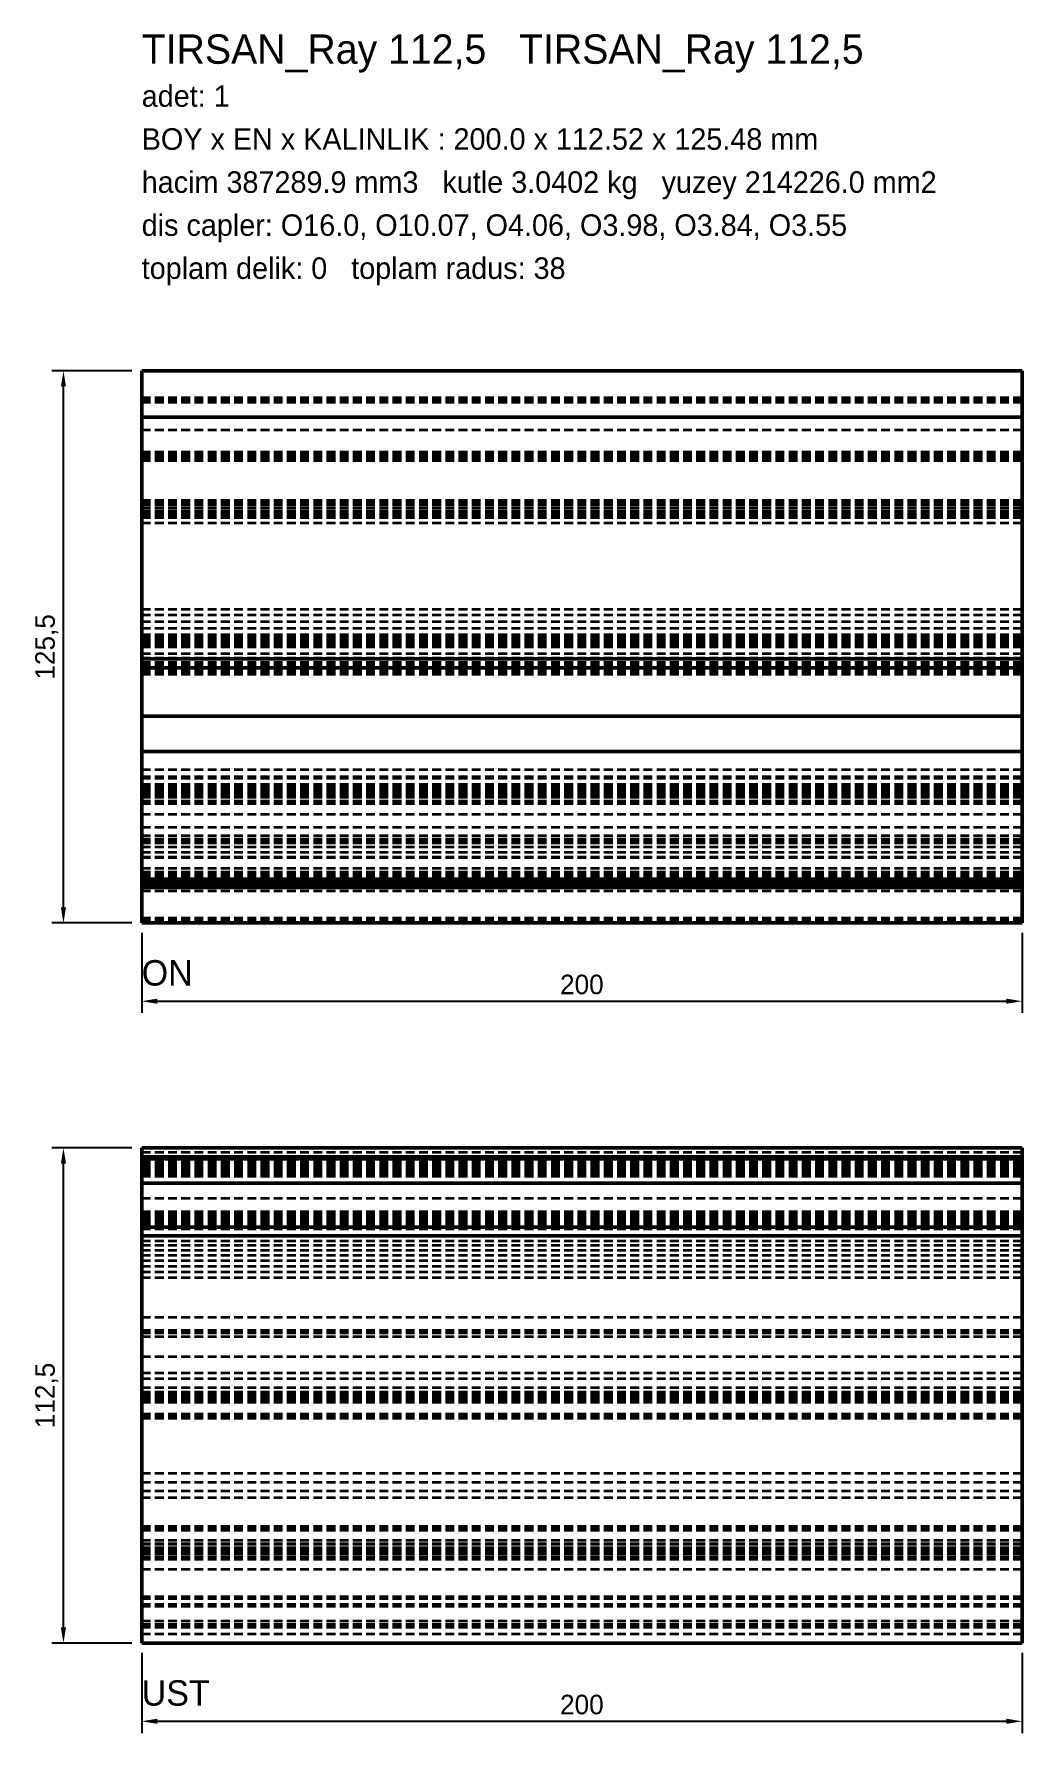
# Model space of a CAD drawing. Header units: metres. Extents: x -24 to 714, y -184 to 202.
# Drawn here: x -24.5 to 200, y -184.1 to 202 of the extents above; entities that cross this region are included whole.
import ezdxf

# ---------------------------------------------------------------- set-up
doc = ezdxf.new("R2010")
doc.units = ezdxf.units.M
doc.linetypes.add('KESIK', pattern=[3, 2, -1])
for name, color, linetype, lineweight in [('GIZLI', 8, 'KESIK', 35), ('GORUNEN', 7, 'Continuous', 50), ('OLCU', 4, 'Continuous', 25), ('YAZI', 3, 'Continuous', 25)]:
    doc.layers.add(name, color=color, linetype=linetype, lineweight=lineweight)
doc.dimstyles.new('PF_MM', dxfattribs={"dimtxt": 4.444445, "dimasz": 3.555556, "dimexe": 2.666667, "dimexo": 2.222222, "dimgap": 1.555556, "dimtad": 1, "dimdec": 1, "dimcen": 2.5, "dimclrd": 4, "dimclre": 4, "dimclrt": 3, "dimazin": 3, "dimtfac": 1, "dimtmove": 0, "dimatfit": 3})

msp = doc.modelspace()

# ---------------------------------------------------------------- linework, layer by layer
at = {"layer": 'GIZLI'}
for points in [[(200, 125.48), (0, 125.48)], [(0, 125.48), (0, 124.97)], [(200, 125.48), (0, 125.48)], [(0, 124.97), (0, 119.3)], [(200, 125.48), (200, 124.97)], [(200, 124.97), (200, 119.3)], [(200, 119.3), (0, 119.3)], [(0, 119.3), (0, 118.79)], [(200, 118.79), (0, 118.79)], [(0, 118.79), (0, 118.28)], [(200, 118.28), (0, 118.28)], [(0, 118.28), (0, 95.97)], [(200, 119.3), (200, 118.79)], [(200, 118.79), (200, 118.28)], [(200, 118.28), (200, 95.97)], [(200, 114.98), (0, 114.98)], [(0, 114.98), (0, 111.97)], [(0, 111.97), (0, 114.98)], [(200, 111.97), (0, 111.97)], [(200, 111.97), (0, 111.97)], [(200, 114.98), (200, 111.97)], [(200, 111.97), (200, 114.98)], [(200, 106.98), (0, 106.98)], [(0, 106.98), (0, 106)], [(200, 106.98), (0, 106.98)], [(0, 106.89), (0, 106.98)], [(200, 106.98), (0, 106.98)], [(200, 106.89), (0, 106.89)], [(0, 106.72), (0, 106.89)], [(200, 106.72), (0, 106.72)], [(0, 106.38), (0, 106.72)], [(200, 106.38), (0, 106.38)], [(0, 106), (0, 106.38)], [(0, 95.72), (0, 106)], [(200, 106), (0, 106)], [(0, 105.49), (0, 106)], [(200, 105.49), (0, 105.49)], [(0, 104.99), (0, 105.49)], [(200, 104.99), (0, 104.99)], [(0, 104.99), (0, 69.98)], [(200, 106.98), (200, 106)], [(200, 106.89), (200, 106.98)], [(200, 106.72), (200, 106.89)], [(200, 106.38), (200, 106.72)], [(200, 106), (200, 106.38)], [(200, 95.72), (200, 106)], [(200, 105.49), (200, 106)], [(200, 104.99), (200, 105.49)], [(200, 104.99), (200, 69.98)], [(200, 95.97), (0, 95.97)], [(0, 95.76), (0, 95.97)], [(200, 95.76), (0, 95.76)], [(0, 95.55), (0, 95.76)], [(0, 95), (0, 95.72)], [(200, 95.72), (0, 95.72)], [(200, 95.55), (0, 95.55)], [(0, 95.5), (0, 95.55)], [(200, 95.5), (0, 95.5)], [(200, 95.5), (0, 95.5)], [(0, 95.5), (0, 94.49)], [(0, 94.32), (0, 95)], [(200, 95), (0, 95)], [(0, 94.49), (0, 71.2)], [(0, 93.68), (0, 94.32)], [(200, 94.32), (0, 94.32)], [(0, 93.09), (0, 93.68)], [(200, 93.68), (0, 93.68)], [(0, 92.54), (0, 93.09)], [(200, 93.09), (0, 93.09)], [(200, 95.76), (200, 95.97)], [(200, 95.55), (200, 95.76)], [(200, 95), (200, 95.72)], [(200, 95.5), (200, 95.55)], [(200, 95.5), (200, 94.49)], [(200, 94.32), (200, 95)], [(200, 94.49), (200, 71.2)], [(200, 93.68), (200, 94.32)], [(200, 93.09), (200, 93.68)], [(200, 92.54), (200, 93.09)], [(0, 92.07), (0, 92.54)], [(200, 92.54), (0, 92.54)], [(0, 91.74), (0, 92.07)], [(200, 92.07), (0, 92.07)], [(0, 91.74), (0, 90.85)], [(0, 65.19), (0, 90.85)], [(200, 90.85), (0, 90.85)], [(200, 92.07), (200, 92.54)], [(200, 91.74), (200, 92.07)], [(200, 91.74), (200, 90.85)], [(200, 65.19), (200, 90.85)], [(200, 71.2), (0, 71.2)], [(200, 71.2), (0, 71.2)], [(0, 71.2), (0, 62.7)], [(200, 69.98), (0, 69.98)], [(0, 69.98), (0, 68.41)], [(200, 71.2), (200, 62.7)], [(200, 69.98), (200, 68.41)], [(200, 68.41), (0, 68.41)], [(0, 68.41), (0, 66.93)], [(200, 66.93), (0, 66.93)], [(0, 66.93), (0, 65.45)], [(200, 68.41), (200, 66.93)], [(200, 66.93), (200, 65.45)], [(200, 65.45), (0, 65.45)], [(0, 64.39), (0, 65.45)], [(0, 65.19), (0, 64.69)], [(200, 65.19), (0, 65.19)], [(0, 64.69), (0, 64.22)], [(200, 64.69), (0, 64.69)], [(0, 64.39), (0, 63.5)], [(0, 64.22), (0, 63.8)], [(200, 64.22), (0, 64.22)], [(0, 63.8), (0, 63.46)], [(200, 63.8), (0, 63.8)], [(0, 63.2), (0, 63.5)], [(0, 63.46), (0, 63.29)], [(200, 63.46), (0, 63.46)], [(0, 63.29), (0, 63.2)], [(200, 63.29), (0, 63.29)], [(200, 63.2), (0, 63.2)], [(200, 63.2), (0, 63.2)], [(200, 62.7), (0, 62.7)], [(200, 62.7), (0, 62.7)], [(0, 62.7), (0, 61.17)], [(200, 64.39), (200, 65.45)], [(200, 65.19), (200, 64.69)], [(200, 64.69), (200, 64.22)], [(200, 64.39), (200, 63.5)], [(200, 64.22), (200, 63.8)], [(200, 63.8), (200, 63.46)], [(200, 63.2), (200, 63.5)], [(200, 63.46), (200, 63.29)], [(200, 63.29), (200, 63.2)], [(200, 62.7), (200, 61.17)], [(200, 61.17), (0, 61.17)], [(0, 61.17), (0, 60.2)], [(0, 60.88), (0, 61.16)], [(0, 61.16), (0, 60.2)], [(200, 61.16), (0, 61.16)], [(0, 60.88), (0, 59.99)], [(200, 60.2), (0, 60.2)], [(200, 60.2), (0, 60.2)], [(0, 60.2), (0, 33.19)], [(0, 34.8), (0, 60.2)], [(200, 60.2), (0, 60.2)], [(200, 60.2), (0, 60.2)], [(200, 59.99), (0, 59.99)], [(0, 59.99), (0, 59.22)], [(200, 59.22), (0, 59.22)], [(0, 59.22), (0, 58.55)], [(200, 58.55), (0, 58.55)], [(0, 58.55), (0, 58)], [(200, 58), (0, 58)], [(0, 58), (0, 57.57)], [(200, 61.17), (200, 60.2)], [(200, 60.88), (200, 61.16)], [(200, 61.16), (200, 60.2)], [(200, 60.88), (200, 59.99)], [(200, 60.2), (200, 33.19)], [(200, 34.8), (200, 60.2)], [(200, 59.99), (200, 59.22)], [(200, 59.22), (200, 58.55)], [(200, 58.55), (200, 58)], [(200, 58), (200, 57.57)], [(200, 57.57), (0, 57.57)], [(0, 57.57), (0, 57.23)], [(200, 57.23), (0, 57.23)], [(0, 57.23), (0, 57.07)], [(200, 57.07), (0, 57.07)], [(0, 57.07), (0, 56.98)], [(200, 56.98), (0, 56.98)], [(200, 56.98), (0, 56.98)], [(0, 54.99), (0, 56.98)], [(0, 56.98), (0, 56.98)], [(200, 56.98), (0, 56.98)], [(0, 56.47), (0, 53.47)], [(200, 56.47), (0, 56.47)], [(200, 56.47), (0, 56.47)], [(0, 56.47), (0, 55.29)], [(0, 54.75), (0, 55.29)], [(0, 54.99), (0, 29.68)], [(0, 54.75), (0, 48.01)], [(200, 57.57), (200, 57.23)], [(200, 57.23), (200, 57.07)], [(200, 57.07), (200, 56.98)], [(200, 54.99), (200, 56.98)], [(200, 56.98), (200, 56.98)], [(200, 56.47), (200, 53.47)], [(200, 56.47), (200, 55.29)], [(200, 54.75), (200, 55.29)], [(200, 54.99), (200, 29.68)], [(200, 54.75), (200, 48.01)], [(0, 46.99), (0, 53.47)], [(200, 46.99), (200, 53.47)], [(0, 48.01), (0, 46.99)], [(200, 48.01), (200, 46.99)], [(200, 38.99), (0, 38.99)], [(0, 38.99), (0, 37.97)], [(0, 29.51), (0, 38.99)], [(200, 38.99), (200, 37.97)], [(200, 29.51), (200, 38.99)], [(0, 37.97), (0, 31.24)], [(200, 34.8), (0, 34.8)], [(0, 34.8), (0, 32.81)], [(200, 37.97), (200, 31.24)], [(200, 34.8), (200, 32.81)], [(200, 33.19), (0, 33.19)], [(200, 33.19), (0, 33.19)], [(0, 33.19), (0, 32.17)], [(200, 33.19), (0, 33.19)], [(0, 32.15), (0, 32.81)], [(200, 32.81), (0, 32.81)], [(200, 32.81), (0, 32.81)], [(200, 32.81), (0, 32.81)], [(0, 32.17), (0, 30.18)], [(0, 32.15), (0, 31.5)], [(0, 31.41), (0, 31.5)], [(200, 31.5), (0, 31.5)], [(200, 31.5), (0, 31.5)], [(0, 31.24), (0, 31.41)], [(200, 31.41), (0, 31.41)], [(0, 30.73), (0, 31.24)], [(0, 30.95), (0, 31.24)], [(200, 31.24), (0, 31.24)], [(0, 30.56), (0, 30.95)], [(200, 30.95), (0, 30.95)], [(200, 33.19), (200, 32.17)], [(200, 32.15), (200, 32.81)], [(200, 32.17), (200, 30.18)], [(200, 32.15), (200, 31.5)], [(200, 31.41), (200, 31.5)], [(200, 31.24), (200, 31.41)], [(200, 30.73), (200, 31.24)], [(200, 30.95), (200, 31.24)], [(200, 30.56), (200, 30.95)], [(200, 30.73), (0, 30.73)], [(200, 30.73), (0, 30.73)], [(0, 30.73), (0, 30.23)], [(0, 30.1), (0, 30.56)], [(200, 30.56), (0, 30.56)], [(0, 30.23), (0, 29.13)], [(200, 30.18), (0, 30.18)], [(0, 30.18), (0, 29.21)], [(0, 29.59), (0, 30.1)], [(200, 30.1), (0, 30.1)], [(0, 29.8), (0, 29.54)], [(200, 29.8), (0, 29.8)], [(200, 29.8), (0, 29.8)], [(0, 29.15), (0, 29.8)], [(0, 27.69), (0, 29.68)], [(200, 29.59), (0, 29.59)], [(0, 29.59), (0, 27.69)], [(0, 29.29), (0, 29.54)], [(0, 29.51), (0, 26.99)], [(200, 29.29), (0, 29.29)], [(0, 16), (0, 29.29)], [(200, 29.29), (0, 29.29)], [(200, 29.29), (0, 29.29)], [(200, 29.21), (0, 29.21)], [(200, 29.21), (0, 29.21)], [(0, 28.19), (0, 29.21)], [(200, 29.21), (0, 29.21)], [(0, 29.15), (0, 28.49)], [(0, 29.13), (0, 28.66)], [(200, 28.66), (0, 28.66)], [(0, 28.66), (0, 27.05)], [(200, 28.49), (0, 28.49)], [(200, 28.49), (0, 28.49)], [(0, 28.49), (0, 14.35)], [(200, 28.49), (0, 28.49)], [(0, 28.49), (0, 27.47)], [(200, 28.49), (0, 28.49)], [(0, 27.47), (0, 28.49)], [(200, 28.49), (0, 28.49)], [(0, 28.19), (0, 16)], [(200, 27.69), (0, 27.69)], [(0, 27.69), (0, 27.69)], [(200, 27.69), (0, 27.69)], [(200, 27.69), (0, 27.69)], [(200, 27.69), (0, 27.69)], [(0, 27.47), (0, 11.56)], [(0, 14.35), (0, 27.47)], [(200, 27.47), (0, 27.47)], [(200, 27.05), (0, 27.05)], [(0, 26.12), (0, 27.05)], [(200, 30.73), (200, 30.23)], [(200, 30.1), (200, 30.56)], [(200, 30.23), (200, 29.13)], [(200, 30.18), (200, 29.21)], [(200, 29.59), (200, 30.1)], [(200, 29.8), (200, 29.54)], [(200, 29.15), (200, 29.8)], [(200, 27.69), (200, 29.68)], [(200, 29.59), (200, 27.69)], [(200, 29.29), (200, 29.54)], [(200, 29.51), (200, 26.99)], [(200, 16), (200, 29.29)], [(200, 28.19), (200, 29.21)], [(200, 29.15), (200, 28.49)], [(200, 29.13), (200, 28.66)], [(200, 28.66), (200, 27.05)], [(200, 28.49), (200, 14.35)], [(200, 28.49), (200, 27.47)], [(200, 27.47), (200, 28.49)], [(200, 28.19), (200, 16)], [(200, 27.69), (200, 27.69)], [(200, 27.47), (200, 11.56)], [(200, 14.35), (200, 27.47)], [(200, 26.12), (200, 27.05)], [(0, 19.77), (0, 26.99)], [(0, 26.12), (0, 18.25)], [(0, 24.68), (0, 21.67)], [(200, 24.68), (0, 24.68)], [(200, 24.68), (0, 24.68)], [(0, 24.68), (0, 19.6)], [(200, 19.77), (200, 26.99)], [(200, 26.12), (200, 18.25)], [(200, 24.68), (200, 21.67)], [(200, 24.68), (200, 19.6)], [(200, 21.67), (0, 21.67)], [(0, 12.7), (0, 21.67)], [(200, 19.77), (0, 19.77)], [(0, 19.01), (0, 19.77)], [(0, 18.75), (0, 19.6)], [(200, 12.7), (200, 21.67)], [(200, 19.01), (200, 19.77)], [(200, 18.75), (200, 19.6)], [(200, 19.01), (0, 19.01)], [(0, 18.16), (0, 19.01)], [(200, 18.75), (0, 18.75)], [(0, 18.75), (0, 18.2)], [(200, 18.25), (0, 18.25)], [(0, 17.4), (0, 18.25)], [(0, 18.2), (0, 17.23)], [(200, 18.16), (0, 18.16)], [(0, 17.23), (0, 18.16)], [(0, 17.4), (0, 14.94)], [(200, 17.23), (0, 17.23)], [(0, 10.96), (0, 17.23)], [(200, 17.23), (0, 17.23)], [(0, 16.21), (0, 17.23)], [(0, 16.21), (0, 14.77)], [(200, 16), (0, 16)], [(0, 16), (0, 14.99)], [(0, 14.99), (0, 16)], [(200, 18.16), (200, 19.01)], [(200, 18.75), (200, 18.2)], [(200, 17.4), (200, 18.25)], [(200, 18.2), (200, 17.23)], [(200, 17.23), (200, 18.16)], [(200, 17.4), (200, 14.94)], [(200, 10.96), (200, 17.23)], [(200, 16.21), (200, 17.23)], [(200, 16.21), (200, 14.77)], [(200, 16), (200, 14.99)], [(200, 14.99), (200, 16)], [(200, 14.99), (0, 14.99)], [(200, 14.99), (0, 14.99)], [(200, 14.99), (0, 14.99)], [(200, 14.94), (0, 14.94)], [(0, 14.94), (0, 14.77)], [(200, 14.77), (0, 14.77)], [(200, 14.77), (0, 14.77)], [(0, 14.35), (0, 9.53)], [(0, 14.35), (0, 12.4)], [(0, 12.7), (0, 9.65)], [(0, 10.46), (0, 12.4)], [(200, 12.4), (0, 12.4)], [(200, 14.94), (200, 14.77)], [(200, 14.35), (200, 9.53)], [(200, 14.35), (200, 12.4)], [(200, 12.7), (200, 9.65)], [(200, 10.46), (200, 12.4)], [(200, 11.56), (0, 11.56)], [(0, 10.67), (0, 11.56)], [(0, 11.3), (0, 10.84)], [(200, 11.3), (0, 11.3)], [(200, 11.3), (0, 11.3)], [(0, 10.64), (0, 11.3)], [(200, 10.96), (0, 10.96)], [(0, 10.96), (0, 10.88)], [(200, 10.88), (0, 10.88)], [(0, 10.88), (0, 10.67)], [(200, 10.84), (0, 10.84)], [(0, 10.08), (0, 10.84)], [(200, 10.67), (0, 10.67)], [(0, 10.67), (0, 10.37)], [(0, 10.67), (0, 9.44)], [(0, 10.64), (0, 9.99)], [(0, 9.91), (0, 10.46)], [(200, 10.37), (0, 10.37)], [(0, 10.37), (0, 9.99)], [(200, 10.08), (0, 10.08)], [(0, 9.99), (0, 10.08)], [(200, 9.99), (0, 9.99)], [(0, 9.99), (0, 8.08)], [(0, 9.91), (0, 9.31)], [(200, 9.65), (0, 9.65)], [(0, 9.57), (0, 9.65)], [(200, 9.57), (0, 9.57)], [(0, 9.36), (0, 9.57)], [(200, 9.53), (0, 9.53)], [(0, 9.53), (0, 8.21)], [(0, 9.31), (0, 9.44)], [(200, 9.36), (0, 9.36)], [(0, 9.06), (0, 9.36)], [(200, 9.31), (0, 9.31)], [(200, 9.06), (0, 9.06)], [(0, 8.68), (0, 9.06)], [(200, 8.68), (0, 8.68)], [(0, 8.42), (0, 8.68)], [(200, 8.42), (0, 8.42)], [(0, 8.25), (0, 8.42)], [(0, 8.25), (0, 8.08)], [(200, 8.25), (0, 8.25)], [(0, 7.24), (0, 8.21)], [(0, 5.93), (0, 7.93)], [(0, 7.93), (0, 7.66)], [(200, 7.93), (0, 7.93)], [(200, 10.67), (200, 11.56)], [(200, 11.3), (200, 10.84)], [(200, 10.64), (200, 11.3)], [(200, 10.96), (200, 10.88)], [(200, 10.88), (200, 10.67)], [(200, 10.08), (200, 10.84)], [(200, 10.67), (200, 10.37)], [(200, 10.67), (200, 9.44)], [(200, 10.64), (200, 9.99)], [(200, 9.91), (200, 10.46)], [(200, 10.37), (200, 9.99)], [(200, 9.99), (200, 10.08)], [(200, 9.99), (200, 8.08)], [(200, 9.91), (200, 9.31)], [(200, 9.57), (200, 9.65)], [(200, 9.36), (200, 9.57)], [(200, 9.53), (200, 8.21)], [(200, 9.31), (200, 9.44)], [(200, 9.06), (200, 9.36)], [(200, 8.68), (200, 9.06)], [(200, 8.42), (200, 8.68)], [(200, 8.25), (200, 8.42)], [(200, 8.25), (200, 8.08)], [(200, 7.24), (200, 8.21)], [(200, 5.93), (200, 7.93)], [(200, 7.93), (200, 7.66)], [(0, 6.56), (0, 7.66)], [(200, 7.24), (0, 7.24)], [(0, 7.24), (0, 0.51)], [(0, 6.56), (0, 1.06)], [(0, 5.93), (0, 3.68)], [(200, 6.56), (200, 7.66)], [(200, 7.24), (200, 0.51)], [(200, 6.56), (200, 1.06)], [(200, 5.93), (200, 3.68)], [(0, 1.06), (0, 3.68)], [(200, 1.06), (0, 1.06)], [(0, 0.51), (0, 1.06)], [(200, 1.06), (0, 1.06)], [(0, 1.06), (0, 0.51)], [(0, 0.51), (0, 0)], [(200, 0.51), (0, 0.51)], [(0, 0), (0, 0.51)], [(0, 0.51), (0, 0)], [(200, 0), (0, 0)], [(200, 0), (0, 0)], [(200, 1.06), (200, 3.68)], [(200, 0.51), (200, 1.06)], [(200, 1.06), (200, 0.51)], [(200, 0.51), (200, 0)], [(200, 0), (200, 0.51)], [(200, 0.51), (200, 0)], [(200, -51.11), (0, -51.11)], [(0, -51.11), (0, -52.13)], [(0, -52.13), (0, -51.11)], [(200, -51.11), (0, -51.11)], [(0, -51.11), (0, -52.13)], [(200, -51.11), (0, -51.11)], [(0, -52.13), (0, -51.11)], [(200, -51.11), (0, -51.11)], [(0, -51.11), (0, -52.13)], [(200, -51.11), (0, -51.11)], [(200, -52.13), (0, -52.13)], [(200, -52.13), (0, -52.13)], [(0, -52.13), (0, -66.14)], [(0, -66.14), (0, -52.13)], [(0, -52.13), (0, -56.61)], [(200, -53.61), (0, -53.61)], [(0, -53.61), (0, -54.12)], [(0, -54.12), (0, -53.61)], [(200, -53.61), (0, -53.61)], [(200, -51.11), (200, -52.13)], [(200, -52.13), (200, -51.11)], [(200, -51.11), (200, -52.13)], [(200, -52.13), (200, -51.11)], [(200, -51.11), (200, -52.13)], [(200, -52.13), (200, -66.14)], [(200, -66.14), (200, -52.13)], [(200, -52.13), (200, -56.61)], [(200, -53.61), (200, -54.12)], [(200, -54.12), (200, -53.61)], [(200, -54.12), (0, -54.12)], [(0, -54.62), (0, -54.71)], [(200, -54.62), (0, -54.62)], [(200, -54.62), (0, -54.62)], [(0, -55.18), (0, -54.62)], [(0, -54.71), (0, -54.88)], [(200, -54.71), (0, -54.71)], [(0, -54.88), (0, -55.22)], [(200, -54.88), (0, -54.88)], [(0, -55.18), (0, -55.77)], [(0, -55.22), (0, -55.6)], [(200, -55.22), (0, -55.22)], [(0, -55.6), (0, -56.11)], [(200, -55.6), (0, -55.6)], [(200, -55.77), (0, -55.77)], [(0, -55.77), (0, -56.32)], [(0, -56.11), (0, -56.61)], [(200, -56.11), (0, -56.11)], [(200, -56.32), (0, -56.32)], [(0, -56.32), (0, -56.78)], [(0, -57.63), (0, -56.61)], [(0, -66.61), (0, -56.61)], [(200, -56.61), (0, -56.61)], [(200, -56.78), (0, -56.78)], [(0, -56.78), (0, -57.12)], [(200, -57.12), (0, -57.12)], [(0, -57.12), (0, -57.42)], [(200, -57.42), (0, -57.42)], [(0, -57.42), (0, -57.59)], [(200, -57.59), (0, -57.59)], [(0, -57.59), (0, -57.63)], [(200, -57.63), (0, -57.63)], [(200, -57.63), (0, -57.63)], [(0, -57.63), (0, -57.63)], [(0, -57.63), (0, -58.6)], [(200, -57.63), (0, -57.63)], [(200, -57.63), (0, -57.63)], [(0, -58.6), (0, -57.63)], [(200, -57.63), (0, -57.63)], [(200, -57.63), (0, -57.63)], [(200, -54.62), (200, -54.71)], [(200, -55.18), (200, -54.62)], [(200, -54.71), (200, -54.88)], [(200, -54.88), (200, -55.22)], [(200, -55.18), (200, -55.77)], [(200, -55.22), (200, -55.6)], [(200, -55.6), (200, -56.11)], [(200, -55.77), (200, -56.32)], [(200, -56.11), (200, -56.61)], [(200, -56.32), (200, -56.78)], [(200, -57.63), (200, -56.61)], [(200, -66.61), (200, -56.61)], [(200, -56.78), (200, -57.12)], [(200, -57.12), (200, -57.42)], [(200, -57.42), (200, -57.59)], [(200, -57.59), (200, -57.63)], [(200, -57.63), (200, -57.63)], [(200, -57.63), (200, -58.6)], [(200, -58.6), (200, -57.63)], [(0, -58.6), (0, -61.61)], [(0, -58.6), (0, -65.63)], [(0, -61.61), (0, -62.63)], [(200, -58.6), (200, -61.61)], [(200, -58.6), (200, -65.63)], [(200, -61.61), (200, -62.63)], [(200, -62.63), (0, -62.63)], [(200, -62.63), (0, -62.63)], [(0, -62.63), (0, -68.17)], [(200, -65.63), (0, -65.63)], [(0, -66.14), (0, -65.63)], [(200, -62.63), (200, -68.17)], [(200, -66.14), (200, -65.63)], [(200, -66.14), (0, -66.14)], [(200, -66.14), (0, -66.14)], [(200, -66.14), (0, -66.14)], [(0, -66.61), (0, -66.14)], [(0, -66.61), (0, -67.32)], [(200, -66.61), (0, -66.61)], [(0, -67.03), (0, -66.61)], [(200, -67.03), (0, -67.03)], [(0, -67.37), (0, -67.03)], [(0, -68.21), (0, -67.32)], [(200, -67.37), (0, -67.37)], [(0, -67.54), (0, -67.37)], [(200, -67.54), (0, -67.54)], [(0, -67.62), (0, -67.54)], [(200, -67.62), (0, -67.62)], [(200, -67.62), (0, -67.62)], [(0, -67.62), (0, -67.71)], [(200, -67.71), (0, -67.71)], [(0, -67.71), (0, -68)], [(200, -68), (0, -68)], [(0, -68), (0, -68.43)], [(0, -68.17), (0, -68.81)], [(0, -68.21), (0, -68.5)], [(200, -68.43), (0, -68.43)], [(0, -68.5), (0, -68.43)], [(200, -68.5), (0, -68.5)], [(0, -69.48), (0, -68.81)], [(200, -69.15), (0, -69.15)], [(0, -69.48), (0, -82.23)], [(200, -66.61), (200, -66.14)], [(200, -66.61), (200, -67.32)], [(200, -67.03), (200, -66.61)], [(200, -67.37), (200, -67.03)], [(200, -68.21), (200, -67.32)], [(200, -67.54), (200, -67.37)], [(200, -67.62), (200, -67.54)], [(200, -67.62), (200, -67.71)], [(200, -67.71), (200, -68)], [(200, -68), (200, -68.43)], [(200, -68.17), (200, -68.81)], [(200, -68.21), (200, -68.5)], [(200, -68.5), (200, -68.43)], [(200, -69.48), (200, -68.81)], [(200, -69.48), (200, -82.23)], [(200, -69.61), (0, -69.61)], [(0, -69.61), (0, -71.64)], [(200, -69.61), (0, -69.61)], [(0, -71.35), (0, -69.61)], [(200, -71.13), (0, -71.13)], [(0, -71.35), (0, -72.28)], [(0, -85.23), (0, -71.64)], [(200, -72.28), (0, -72.28)], [(0, -72.28), (0, -73.29)], [(200, -73.29), (0, -73.29)], [(0, -73.29), (0, -74.44)], [(200, -69.61), (200, -71.64)], [(200, -71.35), (200, -69.61)], [(200, -71.35), (200, -72.28)], [(200, -85.23), (200, -71.64)], [(200, -72.28), (200, -73.29)], [(200, -73.29), (200, -74.44)], [(200, -74.44), (0, -74.44)], [(0, -74.44), (0, -75.58)], [(200, -75.58), (0, -75.58)], [(0, -75.58), (0, -76.81)], [(200, -76.81), (0, -76.81)], [(0, -76.81), (0, -78.04)], [(200, -74.44), (200, -75.58)], [(200, -75.58), (200, -76.81)], [(200, -76.81), (200, -78.04)], [(200, -78.04), (0, -78.04)], [(0, -78.04), (0, -79.35)], [(200, -79.35), (0, -79.35)], [(0, -79.35), (0, -80.62)], [(200, -80.62), (0, -80.62)], [(0, -80.62), (0, -125.11)], [(200, -78.04), (200, -79.35)], [(200, -79.35), (200, -80.62)], [(200, -80.62), (200, -125.11)], [(0, -83.16), (0, -82.23)], [(0, -83.16), (0, -84.09)], [(0, -84.09), (0, -89.63)], [(200, -83.16), (200, -82.23)], [(200, -83.16), (200, -84.09)], [(200, -84.09), (200, -89.63)], [(0, -86.16), (0, -85.23)], [(0, -86.16), (0, -87.09)], [(0, -106.61), (0, -87.09)], [(200, -86.16), (200, -85.23)], [(200, -86.16), (200, -87.09)], [(200, -106.61), (200, -87.09)], [(200, -89.63), (0, -89.63)], [(200, -89.63), (0, -89.63)], [(0, -89.63), (0, -93.23)], [(200, -89.63), (0, -89.63)], [(200, -92.64), (0, -92.64)], [(0, -92.64), (0, -94.08)], [(200, -92.64), (0, -92.64)], [(0, -93.61), (0, -92.64)], [(0, -92.64), (0, -92.64)], [(200, -92.64), (0, -92.64)], [(200, -92.64), (0, -92.64)], [(200, -89.63), (200, -93.23)], [(200, -92.64), (200, -94.08)], [(200, -93.61), (200, -92.64)], [(200, -92.64), (200, -92.64)], [(200, -93.23), (0, -93.23)], [(0, -93.23), (0, -97.89)], [(0, -93.61), (0, -104.62)], [(0, -100.9), (0, -94.08)], [(200, -94.08), (0, -94.08)], [(200, -93.23), (200, -97.89)], [(200, -93.61), (200, -104.62)], [(200, -100.9), (200, -94.08)], [(0, -98.61), (0, -97.89)], [(0, -98.61), (0, -98.61)], [(200, -98.61), (0, -98.61)], [(200, -98.61), (0, -98.61)], [(0, -98.61), (0, -99.12)], [(200, -98.61), (0, -98.61)], [(200, -98.61), (0, -98.61)], [(0, -99.12), (0, -103.14)], [(200, -98.61), (200, -97.89)], [(200, -98.61), (200, -98.61)], [(200, -98.61), (200, -99.12)], [(200, -99.12), (200, -103.14)], [(0, -101.52), (0, -100.9)], [(0, -101.52), (0, -102.97)], [(0, -103.99), (0, -102.31)], [(0, -102.31), (0, -103.6)], [(200, -102.31), (0, -102.31)], [(0, -105.13), (0, -102.97)], [(0, -103.14), (0, -103.61)], [(200, -103.6), (0, -103.6)], [(0, -103.61), (0, -103.6)], [(200, -103.6), (0, -103.6)], [(200, -103.61), (0, -103.61)], [(0, -103.99), (0, -105.93)], [(200, -101.52), (200, -100.9)], [(200, -101.52), (200, -102.97)], [(200, -103.99), (200, -102.31)], [(200, -102.31), (200, -103.6)], [(200, -105.13), (200, -102.97)], [(200, -103.14), (200, -103.61)], [(200, -103.61), (200, -103.6)], [(200, -103.99), (200, -105.93)], [(0, -105.64), (0, -104.62)], [(0, -105.13), (0, -105.64)], [(200, -105.64), (0, -105.64)], [(200, -105.64), (0, -105.64)], [(0, -105.64), (0, -105.64)], [(200, -105.64), (0, -105.64)], [(0, -108.94), (0, -105.93)], [(0, -107.12), (0, -106.61)], [(200, -106.61), (0, -106.61)], [(0, -107.58), (0, -107.12)], [(200, -107.12), (0, -107.12)], [(0, -107.96), (0, -107.58)], [(200, -107.58), (0, -107.58)], [(0, -107.63), (0, -108.94)], [(200, -107.63), (0, -107.63)], [(200, -107.63), (0, -107.63)], [(0, -107.63), (0, -108.13)], [(0, -108.3), (0, -107.96)], [(200, -107.96), (0, -107.96)], [(200, -105.64), (200, -104.62)], [(200, -105.13), (200, -105.64)], [(200, -105.64), (200, -105.64)], [(200, -108.94), (200, -105.93)], [(200, -107.12), (200, -106.61)], [(200, -107.58), (200, -107.12)], [(200, -107.96), (200, -107.58)], [(200, -107.63), (200, -108.94)], [(200, -107.63), (200, -108.13)], [(200, -108.3), (200, -107.96)], [(0, -108.13), (0, -110.63)], [(0, -108.52), (0, -108.3)], [(200, -108.3), (0, -108.3)], [(0, -108.6), (0, -108.52)], [(200, -108.52), (0, -108.52)], [(200, -108.6), (0, -108.6)], [(0, -108.6), (0, -110.63)], [(0, -108.64), (0, -111.61)], [(200, -108.64), (0, -108.64)], [(200, -108.64), (0, -108.64)], [(0, -111.61), (0, -108.64)], [(0, -108.64), (0, -108.64)], [(200, -108.64), (0, -108.64)], [(200, -108.94), (0, -108.94)], [(200, -108.94), (0, -108.94)], [(0, -110.63), (0, -112.55)], [(0, -125.11), (0, -110.63)], [(0, -111.61), (0, -112.2)], [(200, -111.61), (0, -111.61)], [(200, -111.61), (0, -111.61)], [(0, -112.28), (0, -111.61)], [(200, -111.61), (0, -111.61)], [(0, -111.99), (0, -111.61)], [(0, -111.61), (0, -129.13)], [(200, -108.13), (200, -110.63)], [(200, -108.52), (200, -108.3)], [(200, -108.6), (200, -108.52)], [(200, -108.6), (200, -110.63)], [(200, -108.64), (200, -111.61)], [(200, -111.61), (200, -108.64)], [(200, -108.64), (200, -108.64)], [(200, -110.63), (200, -112.55)], [(200, -125.11), (200, -110.63)], [(200, -111.61), (200, -112.2)], [(200, -112.28), (200, -111.61)], [(200, -111.99), (200, -111.61)], [(200, -111.61), (200, -129.13)], [(200, -111.99), (0, -111.99)], [(0, -112.28), (0, -111.99)], [(0, -112.55), (0, -112.2)], [(200, -112.28), (0, -112.28)], [(0, -112.28), (0, -112.49)], [(200, -112.28), (0, -112.28)], [(0, -112.49), (0, -112.28)], [(200, -112.49), (0, -112.49)], [(0, -112.49), (0, -112.58)], [(200, -112.49), (0, -112.49)], [(0, -112.58), (0, -112.49)], [(0, -112.55), (0, -112.55)], [(200, -112.55), (0, -112.55)], [(200, -112.58), (0, -112.58)], [(200, -112.28), (200, -111.99)], [(200, -112.55), (200, -112.2)], [(200, -112.28), (200, -112.49)], [(200, -112.49), (200, -112.28)], [(200, -112.49), (200, -112.58)], [(200, -112.58), (200, -112.49)], [(200, -112.55), (200, -112.55)], [(200, -125.11), (0, -125.11)], [(0, -125.11), (0, -127.14)], [(200, -125.11), (0, -125.11)], [(0, -127.14), (0, -125.11)], [(200, -127.14), (0, -127.14)], [(200, -127.14), (0, -127.14)], [(200, -127.14), (0, -127.14)], [(200, -127.14), (0, -127.14)], [(200, -125.11), (200, -127.14)], [(200, -127.14), (200, -125.11)], [(200, -129.13), (0, -129.13)], [(0, -129.13), (0, -136.67)], [(0, -130.61), (0, -131.95)], [(200, -130.61), (0, -130.61)], [(200, -130.61), (0, -130.61)], [(0, -133.62), (0, -130.61)], [(200, -129.13), (200, -136.67)], [(200, -130.61), (200, -131.95)], [(200, -133.62), (200, -130.61)], [(0, -142.68), (0, -131.95)], [(0, -133.62), (0, -144.63)], [(200, -142.68), (200, -131.95)], [(200, -133.62), (200, -144.63)], [(0, -137.13), (0, -136.67)], [(200, -137.13), (0, -137.13)], [(200, -137.13), (0, -137.13)], [(0, -137.13), (0, -138.06)], [(200, -137.13), (0, -137.13)], [(0, -137.22), (0, -137.13)], [(0, -137.13), (0, -137.13)], [(0, -137.13), (0, -139.46)], [(200, -137.13), (0, -137.13)], [(200, -137.22), (0, -137.22)], [(0, -137.43), (0, -137.22)], [(200, -137.43), (0, -137.43)], [(0, -137.73), (0, -137.43)], [(200, -137.73), (0, -137.73)], [(0, -138.06), (0, -137.73)], [(200, -138.06), (0, -138.06)], [(0, -138.06), (0, -141.11)], [(0, -141.11), (0, -138.06)], [(200, -138.06), (0, -138.06)], [(200, -137.13), (200, -136.67)], [(200, -137.13), (200, -138.06)], [(200, -137.22), (200, -137.13)], [(200, -137.13), (200, -137.13)], [(200, -137.13), (200, -139.46)], [(200, -137.43), (200, -137.22)], [(200, -137.73), (200, -137.43)], [(200, -138.06), (200, -137.73)], [(200, -138.06), (200, -141.11)], [(200, -141.11), (200, -138.06)], [(0, -139.46), (0, -140.35)], [(200, -140.35), (0, -140.35)], [(0, -140.35), (0, -141.2)], [(200, -141.11), (0, -141.11)], [(200, -141.2), (0, -141.2)], [(0, -141.2), (0, -141.96)], [(200, -141.96), (0, -141.96)], [(0, -141.96), (0, -142.59)], [(200, -142.59), (0, -142.59)], [(0, -142.59), (0, -143.19)], [(200, -142.68), (0, -142.68)], [(0, -143.44), (0, -142.68)], [(200, -139.46), (200, -140.35)], [(200, -140.35), (200, -141.2)], [(200, -141.2), (200, -141.96)], [(200, -141.96), (200, -142.59)], [(200, -142.59), (200, -143.19)], [(200, -143.44), (200, -142.68)], [(200, -143.19), (0, -143.19)], [(0, -144.03), (0, -143.19)], [(200, -143.44), (0, -143.44)], [(0, -144.12), (0, -143.44)], [(0, -144.03), (0, -152.63)], [(200, -144.12), (0, -144.12)], [(0, -144.63), (0, -144.12)], [(200, -144.63), (0, -144.63)], [(0, -145.05), (0, -144.63)], [(200, -144.63), (0, -144.63)], [(0, -144.63), (0, -158.14)], [(0, -145.05), (0, -146.95)], [(200, -144.03), (200, -143.19)], [(200, -144.12), (200, -143.44)], [(200, -144.03), (200, -152.63)], [(200, -144.63), (200, -144.12)], [(200, -145.05), (200, -144.63)], [(200, -144.63), (200, -158.14)], [(200, -145.05), (200, -146.95)], [(200, -146.95), (0, -146.95)], [(0, -154.87), (0, -146.95)], [(200, -154.87), (200, -146.95)], [(0, -153.57), (0, -152.63)], [(200, -153.13), (0, -153.13)], [(0, -153.6), (0, -153.13)], [(200, -153.13), (0, -153.13)], [(0, -153.13), (0, -153.47)], [(200, -153.13), (0, -153.13)], [(200, -153.13), (0, -153.13)], [(200, -153.47), (0, -153.47)], [(0, -153.47), (0, -159.4)], [(0, -153.57), (0, -154.49)], [(200, -153.6), (0, -153.6)], [(0, -158.13), (0, -153.6)], [(200, -153.57), (200, -152.63)], [(200, -153.6), (200, -153.13)], [(200, -153.13), (200, -153.47)], [(200, -153.47), (200, -159.4)], [(200, -153.57), (200, -154.49)], [(200, -158.13), (200, -153.6)], [(0, -154.49), (0, -155.63)], [(200, -154.87), (0, -154.87)], [(0, -155.34), (0, -154.87)], [(200, -155.34), (0, -155.34)], [(0, -159.61), (0, -155.34)], [(0, -155.63), (0, -163.63)], [(0, -158.13), (0, -158.64)], [(0, -158.64), (0, -158.14)], [(200, -154.49), (200, -155.63)], [(200, -155.34), (200, -154.87)], [(200, -159.61), (200, -155.34)], [(200, -155.63), (200, -163.63)], [(200, -158.13), (200, -158.64)], [(200, -158.64), (200, -158.14)], [(200, -158.64), (0, -158.64)], [(0, -159.61), (0, -158.64)], [(200, -158.64), (0, -158.64)], [(200, -158.64), (0, -158.64)], [(200, -158.64), (0, -158.64)], [(0, -158.64), (0, -159.65)], [(200, -158.64), (0, -158.64)], [(200, -159.4), (0, -159.4)], [(0, -160.12), (0, -159.4)], [(200, -159.61), (0, -159.61)], [(0, -161.6), (0, -159.61)], [(0, -159.61), (0, -160.12)], [(0, -159.65), (0, -161.6)], [(200, -160.12), (0, -160.12)], [(200, -160.12), (0, -160.12)], [(200, -161.6), (0, -161.6)], [(0, -163.63), (0, -161.6)], [(0, -161.6), (0, -163.63)], [(200, -159.61), (200, -158.64)], [(200, -158.64), (200, -159.65)], [(200, -160.12), (200, -159.4)], [(200, -161.6), (200, -159.61)], [(200, -159.61), (200, -160.12)], [(200, -159.65), (200, -161.6)], [(200, -163.63), (200, -161.6)], [(200, -161.6), (200, -163.63)], [(200, -163.63), (0, -163.63)], [(200, -163.63), (0, -163.63)]]:
    msp.add_lwpolyline(points, dxfattribs=at)
at = {"layer": 'GORUNEN'}
for points in [[(200, 125.48), (0, 125.48)], [(0, 124.97), (0, 125.48)], [(0, 114.98), (0, 124.97)], [(200, 124.97), (200, 125.48)], [(200, 114.98), (200, 124.97)], [(200, 114.98), (0, 114.98)], [(0, 69.98), (0, 114.98)], [(200, 69.98), (200, 114.98)], [(0, 69.98), (0, 59.99)], [(200, 69.98), (200, 59.99)], [(200, 59.99), (0, 59.99)], [(0, 58), (0, 59.99)], [(200, 59.99), (0, 59.99)], [(200, 59.99), (0, 59.99)], [(200, 58), (0, 58)], [(0, 49.02), (0, 58)], [(200, 58), (200, 59.99)], [(200, 49.02), (200, 58)], [(0, 46.99), (0, 49.02)], [(0, 38.99), (0, 46.99)], [(200, 46.99), (0, 46.99)], [(200, 46.99), (0, 46.99)], [(200, 46.99), (200, 49.02)], [(200, 38.99), (200, 46.99)], [(200, 38.99), (0, 38.99)], [(0, 37), (0, 38.99)], [(0, 38.99), (0, 38.99)], [(200, 38.99), (0, 38.99)], [(200, 37), (200, 38.99)], [(200, 38.99), (200, 38.99)], [(0, 17.99), (0, 37)], [(200, 17.99), (200, 37)], [(0, 9.99), (0, 17.99)], [(200, 9.99), (200, 17.99)], [(0, 9.44), (0, 9.99)], [(200, 9.99), (0, 9.99)], [(200, 9.99), (0, 9.99)], [(200, 9.99), (0, 9.99)], [(200, 9.44), (0, 9.44)], [(0, 8.89), (0, 9.44)], [(200, 8.89), (0, 8.89)], [(0, 8.47), (0, 8.89)], [(200, 8.47), (0, 8.47)], [(0, 8.17), (0, 8.47)], [(0, 8.08), (0, 8.17)], [(0, 8.08), (0, 7.28)], [(200, 8.08), (0, 8.08)], [(200, 9.44), (200, 9.99)], [(200, 8.89), (200, 9.44)], [(200, 8.47), (200, 8.89)], [(200, 8.17), (200, 8.47)], [(200, 8.08), (200, 8.17)], [(200, 8.08), (200, 7.28)], [(0, 3.34), (0, 7.28)], [(200, 3.34), (200, 7.28)], [(0, 3.34), (0, 2.48)], [(0, 1.99), (0, 2.48)], [(0, 0), (0, 1.99)], [(200, 0), (0, 0)], [(200, 0), (0, 0)], [(200, 0), (0, 0)], [(200, 0), (0, 0)], [(200, 0), (0, 0)], [(200, 3.34), (200, 2.48)], [(200, 1.99), (200, 2.48)], [(200, 0), (200, 1.99)], [(200, -51.11), (0, -51.11)], [(0, -52.13), (0, -51.11)], [(200, -51.11), (0, -51.11)], [(0, -53.14), (0, -52.13)], [(200, -53.14), (0, -53.14)], [(0, -53.14), (0, -53.35)], [(200, -53.35), (0, -53.35)], [(0, -53.35), (0, -53.57)], [(200, -53.57), (0, -53.57)], [(0, -53.57), (0, -53.61)], [(200, -53.61), (0, -53.61)], [(0, -54.12), (0, -53.61)], [(200, -53.61), (0, -53.61)], [(200, -53.61), (0, -53.61)], [(200, -52.13), (200, -51.11)], [(200, -53.14), (200, -52.13)], [(200, -53.14), (200, -53.35)], [(200, -53.35), (200, -53.57)], [(200, -53.57), (200, -53.61)], [(200, -54.12), (200, -53.61)], [(0, -58.6), (0, -54.12)], [(200, -58.6), (200, -54.12)], [(0, -59.11), (0, -58.6)], [(200, -59.11), (0, -59.11)], [(0, -69.15), (0, -59.11)], [(200, -59.11), (0, -59.11)], [(200, -59.11), (200, -58.6)], [(200, -69.15), (200, -59.11)], [(200, -69.15), (0, -69.15)], [(0, -71.13), (0, -69.15)], [(200, -71.13), (200, -69.15)], [(200, -71.13), (0, -71.13)], [(0, -71.13), (0, -81.13)], [(200, -71.13), (200, -81.13)], [(0, -161.6), (0, -81.13)], [(200, -161.6), (200, -81.13)], [(0, -163.63), (0, -161.6)], [(200, -163.63), (200, -161.6)], [(200, -163.63), (0, -163.63)], [(200, -163.63), (0, -163.63)], [(200, -163.63), (0, -163.63)], [(200, -163.63), (0, -163.63)]]:
    msp.add_lwpolyline(points, dxfattribs=at)

# ---------------------------------------------------------------- texts
at = {"layer": 'YAZI'}
for s, height, p in [('TIRSAN_Ray 112,5   TIRSAN_Ray 112,5', 6.6667, (0, 195.25)), ('adet: 1', 4.889, (0, 185.48)), ('BOY x EN x KALINLIK : 200.0 x 112.52 x 125.48 mm', 4.8889, (0, 175.7)), ('hacim 387289.9 mm3   kutle 3.0402 kg   yuzey 214226.0 mm2', 4.8889, (0, 165.92)), ('dis capler: O16.0, O10.07, O4.06, O3.98, O3.84, O3.55', 4.8889, (0, 156.14)), ('toplam delik: 0   toplam radus: 38', 4.8889, (0, 146.36)), ('ON', 5.778, (0, -14.22)), ('UST', 5.778, (0, -177.86))]:
    msp.add_text(s, height=height, dxfattribs=at).set_placement(p)

# ---------------------------------------------------------------- dimensions: what is measured, and where the dimension line sits
at = {"layer": 'OLCU'}
for base, p1, p2 in [((-17.78, 0), (0, 0), (0, 125.48)), ((-17.78, -163.63), (0, -163.63), (0, -51.11))]:
    msp.add_linear_dim(base=base, p1=p1, p2=p2, angle=90, dimstyle='PF_MM', dxfattribs=at).render()
for base, p1, p2 in [((0, -17.78), (0, 0), (200, 0)), ((0, -181.41), (0, -163.63), (200, -163.63))]:
    msp.add_linear_dim(base=base, p1=p1, p2=p2, dimstyle='PF_MM', dxfattribs=at).render()

doc.saveas('drawing.dxf')
